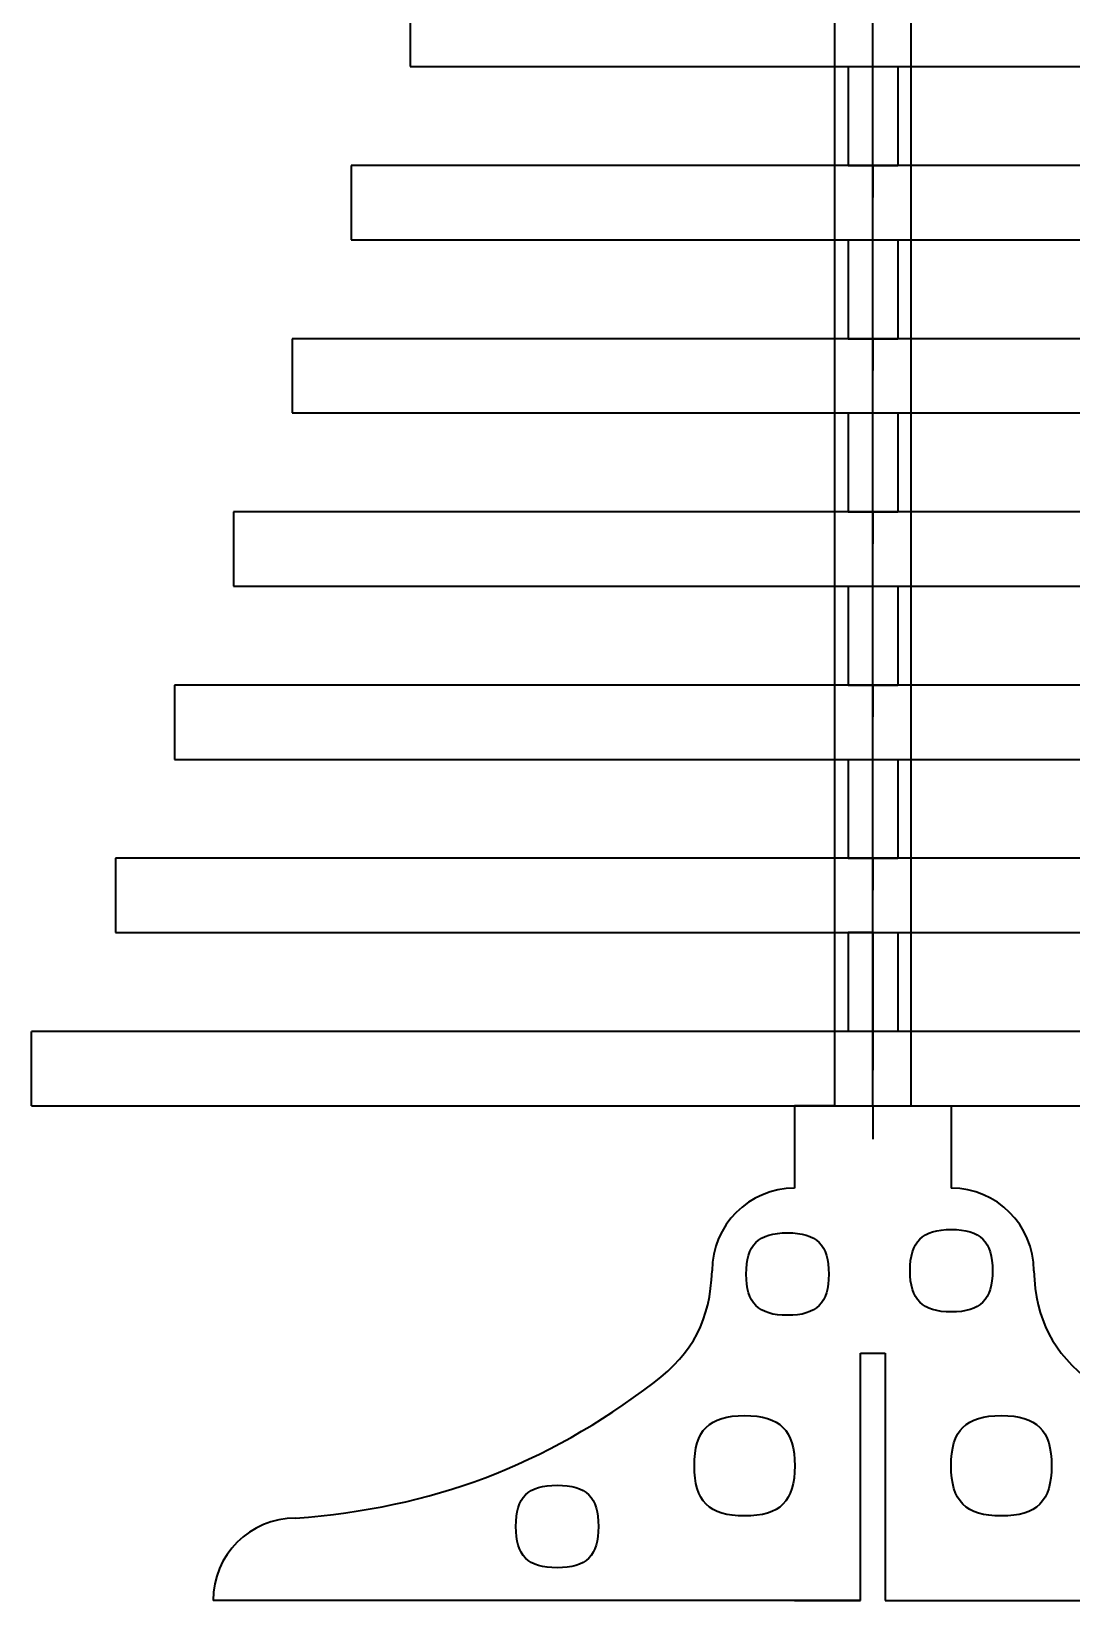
# Model space of a CAD drawing. Header units: centimetres. Extents: x -208 to 206, y -104 to 104.
# Drawn here: x -132.42 to -115.53, y -31.04 to -5.55 of the extents above; entities that cross this region are included whole.
import ezdxf

# ---------------------------------------------------------------- set-up
doc = ezdxf.new("R2010")
doc.units = ezdxf.units.CM
doc.header["$MEASUREMENT"] = 0
doc.layers.add('#Layer 1', color=7, linetype='Continuous')

msp = doc.modelspace()

# ---------------------------------------------------------------- linework, layer by layer
at = {"layer": '#Layer 1', "color": 1, "lineweight": 35}
msp.add_open_spline([(-118.7525, -23.00428), (-118.7525, -23.00428), (-118.7525, 10.75476), (-118.7525, 10.75476)], degree=3, dxfattribs=at)
at = {"layer": '#Layer 1', "color": 2, "lineweight": 35}
for points in [[(-119.37209, -23.00428), (-119.37209, -23.00428), (-119.37209, -0.63206), (-119.37209, -0.63206)], [(-118.1327, -23.00428), (-118.1327, -23.00428), (-118.1327, -0.63206), (-118.1327, -0.63206)], [(-120.02505, -23.00428), (-120.02505, -23.00428), (-120.02505, -24.34403), (-120.02505, -24.34403)], [(-119.37209, -23.00428), (-119.37209, -23.00428), (-120.02505, -23.00428), (-120.02505, -23.00428)], [(-120.02505, -23.00428), (-120.02505, -23.00428), (-120.02505, -24.34403), (-120.02505, -24.34403)], [(-118.1327, -23.00428), (-118.1327, -23.00428), (-117.47974, -23.00428), (-117.47974, -23.00428)], [(-117.47974, -23.00428), (-117.47974, -23.00428), (-117.47974, -24.34403), (-117.47974, -24.34403)], [(-120.02505, -24.34403), (-120.76492, -24.34403), (-121.36479, -24.94368), (-121.36479, -25.68355)], [(-116.13999, -25.68355), (-116.13999, -24.94368), (-116.73986, -24.34403), (-117.47974, -24.34403)], [(-122.3047, -27.49907), (-121.66831, -27.00873), (-121.39772, -26.48614), (-121.36479, -25.68355)], [(-116.13999, -25.68355), (-116.10706, -26.48614), (-115.83647, -27.00873), (-115.20009, -27.49907)], [(-118.95343, -27.02329), (-118.95343, -27.02329), (-118.7525, -27.02329), (-118.7525, -27.02329)], [(-118.95343, -31.0423), (-118.95343, -31.0423), (-118.95343, -27.02329), (-118.95343, -27.02329)], [(-118.7525, -27.02329), (-118.7525, -27.02329), (-118.55135, -27.02329), (-118.55135, -27.02329)], [(-118.55135, -27.02329), (-118.55135, -27.02329), (-118.55135, -31.0423), (-118.55135, -31.0423)], [(-128.13004, -29.70256), (-125.8943, -29.53456), (-124.09177, -28.8527), (-122.3047, -27.49907)], [(-128.13004, -29.70256), (-128.86991, -29.70256), (-129.46956, -30.3022), (-129.46956, -31.0423)], [(-118.95343, -31.0423), (-118.95343, -31.0423), (-129.46956, -31.0423), (-129.46956, -31.0423)], [(-120.02505, -31.0423), (-120.02505, -31.0423), (-118.95343, -31.0423), (-118.95343, -31.0423)], [(-118.55135, -31.0423), (-118.55135, -31.0423), (-108.03522, -31.0423), (-108.03522, -31.0423)], [(-118.55135, -31.0423), (-118.55135, -31.0423), (-117.47974, -31.0423), (-117.47974, -31.0423)]]:
    msp.add_open_spline(points, degree=3, dxfattribs=at)
at = {"layer": '#Layer 1', "color": 3, "lineweight": 35}
for points in [[(-126.26927, -4.91897), (-126.26927, -4.91897), (-126.26927, -6.12476), (-126.26927, -6.12476)], [(-126.26927, -6.12476), (-126.26927, -6.12476), (-111.003, -6.12476), (-111.003, -6.12476)], [(-119.15436, -6.12476), (-119.15436, -6.12476), (-119.15436, -7.73219), (-119.15436, -7.73219)], [(-118.35042, -6.12476), (-118.35042, -6.12476), (-118.35042, -7.73219), (-118.35042, -7.73219)], [(-127.22598, -7.73219), (-127.22598, -7.73219), (-127.22598, -8.93798), (-127.22598, -8.93798)], [(-110.01695, -7.73219), (-110.01695, -7.73219), (-127.22598, -7.73219), (-127.22598, -7.73219)], [(-119.15436, -7.73219), (-119.15436, -7.73219), (-118.35042, -7.73219), (-118.35042, -7.73219)], [(-118.7525, -7.73219), (-118.7525, -7.73219), (-118.7525, -8.25008), (-118.7525, -8.25008)], [(-127.22598, -8.93798), (-127.22598, -8.93798), (-110.01695, -8.93798), (-110.01695, -8.93798)], [(-119.15436, -8.93798), (-119.15436, -8.93798), (-119.15436, -10.54563), (-119.15436, -10.54563)], [(-118.35042, -8.93798), (-118.35042, -8.93798), (-118.35042, -10.54563), (-118.35042, -10.54563)], [(-128.18268, -10.54563), (-128.18268, -10.54563), (-128.18268, -11.7512), (-128.18268, -11.7512)], [(-109.03068, -10.54563), (-109.03068, -10.54563), (-128.18268, -10.54563), (-128.18268, -10.54563)], [(-119.15436, -10.54563), (-119.15436, -10.54563), (-118.35042, -10.54563), (-118.35042, -10.54563)], [(-118.7525, -10.54563), (-118.7525, -10.54563), (-118.7525, -11.06329), (-118.7525, -11.06329)], [(-128.18268, -11.7512), (-128.18268, -11.7512), (-109.03068, -11.7512), (-109.03068, -11.7512)], [(-119.15436, -11.7512), (-119.15436, -11.7512), (-119.15436, -13.35884), (-119.15436, -13.35884)], [(-118.35042, -11.7512), (-118.35042, -11.7512), (-118.35042, -13.35884), (-118.35042, -13.35884)], [(-129.13916, -13.35884), (-129.13916, -13.35884), (-129.13916, -14.56441), (-129.13916, -14.56441)], [(-108.04441, -13.35884), (-108.04441, -13.35884), (-129.13916, -13.35884), (-129.13916, -13.35884)], [(-119.15436, -13.35884), (-119.15436, -13.35884), (-118.35042, -13.35884), (-118.35042, -13.35884)], [(-118.7525, -13.35884), (-118.7525, -13.35884), (-118.7525, -13.87673), (-118.7525, -13.87673)], [(-129.13916, -14.56441), (-129.13916, -14.56441), (-108.04441, -14.56441), (-108.04441, -14.56441)], [(-119.15436, -14.56441), (-119.15436, -14.56441), (-119.15436, -16.17206), (-119.15436, -16.17206)], [(-118.35042, -14.56441), (-118.35042, -14.56441), (-118.35042, -16.17206), (-118.35042, -16.17206)], [(-130.09586, -16.17206), (-130.09586, -16.17206), (-130.09586, -17.37785), (-130.09586, -17.37785)], [(-107.05814, -16.17206), (-107.05814, -16.17206), (-130.09586, -16.17206), (-130.09586, -16.17206)], [(-119.15436, -16.17206), (-119.15436, -16.17206), (-118.35042, -16.17206), (-118.35042, -16.17206)], [(-118.7525, -16.17206), (-118.7525, -16.17206), (-118.7525, -16.68995), (-118.7525, -16.68995)], [(-130.09586, -17.37785), (-130.09586, -17.37785), (-107.05814, -17.37785), (-107.05814, -17.37785)], [(-119.15436, -17.37785), (-119.15436, -17.37785), (-119.15436, -18.98528), (-119.15436, -18.98528)], [(-118.35042, -17.37785), (-118.35042, -17.37785), (-118.35042, -18.98528), (-118.35042, -18.98528)], [(-131.05257, -18.98528), (-131.05257, -18.98528), (-131.05257, -20.19107), (-131.05257, -20.19107)], [(-106.07186, -18.98528), (-106.07186, -18.98528), (-131.05257, -18.98528), (-131.05257, -18.98528)], [(-119.15436, -18.98528), (-119.15436, -18.98528), (-118.35042, -18.98528), (-118.35042, -18.98528)], [(-118.7525, -18.98528), (-118.7525, -18.98528), (-118.7525, -19.50316), (-118.7525, -19.50316)], [(-131.05257, -20.19107), (-131.05257, -20.19107), (-106.07186, -20.19107), (-106.07186, -20.19107)], [(-119.15436, -20.19107), (-119.15436, -20.19107), (-119.15436, -21.79849), (-119.15436, -21.79849)], [(-118.7525, -20.19107), (-118.7525, -20.19107), (-119.15436, -20.19107), (-119.15436, -20.19107)], [(-118.7525, -20.19107), (-118.7525, -20.19107), (-118.7525, -22.42659), (-118.7525, -22.42659)], [(-118.7525, -20.19107), (-118.7525, -20.19107), (-118.35042, -20.19107), (-118.35042, -20.19107)], [(-118.7525, -21.79849), (-118.7525, -21.79849), (-118.7525, -20.19107), (-118.7525, -20.19107)], [(-118.35042, -20.19107), (-118.35042, -20.19107), (-118.35042, -21.79849), (-118.35042, -21.79849)], [(-105.08559, -21.79849), (-105.08559, -21.79849), (-132.41942, -21.79849), (-132.41942, -21.79849)], [(-132.41942, -22.20057), (-132.41942, -22.20057), (-132.41942, -21.79849), (-132.41942, -21.79849)], [(-132.41942, -22.60243), (-132.41942, -22.60243), (-132.41942, -22.20057), (-132.41942, -22.20057)], [(-132.41942, -23.00428), (-132.41942, -23.00428), (-132.41942, -22.60243), (-132.41942, -22.60243)], [(-132.41942, -23.00428), (-132.41942, -23.00428), (-105.08559, -23.00428), (-105.08559, -23.00428)], [(-119.37209, -23.00428), (-119.37209, -23.00428), (-118.7525, -23.00428), (-118.7525, -23.00428)], [(-118.7525, -23.00428), (-118.7525, -23.00428), (-118.7525, -23.54726), (-118.7525, -23.54726)]]:
    msp.add_open_spline(points, degree=3, dxfattribs=at)
at = {"layer": '#Layer 1', "color": 2, "lineweight": 35}
for points in [[(-119.47042, -25.73865), (-119.47042, -25.26489), (-119.66665, -25.06889), (-120.14018, -25.06889), (-120.14018, -25.06889), (-120.61394, -25.06889), (-120.81017, -25.26489), (-120.81017, -25.73865), (-120.81017, -25.73865), (-120.81017, -26.21219), (-120.61394, -26.40841), (-120.14018, -26.40841), (-120.14018, -26.40841), (-119.66665, -26.40841), (-119.47042, -26.21219), (-119.47042, -25.73865)], [(-116.80998, -25.68355), (-116.80998, -25.21001), (-117.00598, -25.01379), (-117.47974, -25.01379), (-117.47974, -25.01379), (-117.9535, -25.01379), (-118.1495, -25.21001), (-118.1495, -25.68355), (-118.1495, -25.68355), (-118.1495, -26.15708), (-117.9535, -26.35331), (-117.47974, -26.35331), (-117.47974, -26.35331), (-117.00598, -26.35331), (-116.80998, -26.15708), (-116.80998, -25.68355)], [(-120.02191, -28.85248), (-120.02191, -28.2759), (-120.2607, -28.03689), (-120.83727, -28.03689), (-120.83727, -28.03689), (-121.41385, -28.03689), (-121.65286, -28.2759), (-121.65286, -28.85248), (-121.65286, -28.85248), (-121.65286, -29.42905), (-121.41385, -29.66784), (-120.83727, -29.66784), (-120.83727, -29.66784), (-120.2607, -29.66784), (-120.02191, -29.42905), (-120.02191, -28.85248)], [(-115.85215, -28.85248), (-115.85215, -28.2759), (-116.09094, -28.03689), (-116.66751, -28.03689), (-116.66751, -28.03689), (-117.24409, -28.03689), (-117.48287, -28.2759), (-117.48287, -28.85248), (-117.48287, -28.85248), (-117.48287, -29.42905), (-117.24409, -29.66784), (-116.66751, -29.66784), (-116.66751, -29.66784), (-116.09094, -29.66784), (-115.85215, -29.42905), (-115.85215, -28.85248)], [(-123.21078, -29.83763), (-123.21078, -29.36409), (-123.407, -29.16787), (-123.88054, -29.16787), (-123.88054, -29.16787), (-124.3543, -29.16787), (-124.55052, -29.36409), (-124.55052, -29.83763), (-124.55052, -29.83763), (-124.55052, -30.31139), (-124.3543, -30.50761), (-123.88054, -30.50761), (-123.88054, -30.50761), (-123.407, -30.50761), (-123.21078, -30.31139), (-123.21078, -29.83763)]]:
    msp.add_open_spline(points, degree=3, knots=[0, 0, 0, 0, 0.2, 0.2, 0.2, 0.2, 0.4, 0.4, 0.4, 0.4, 0.6, 0.6, 0.6, 0.6, 1, 1, 1, 1], dxfattribs=at)

doc.saveas('drawing.dxf')
